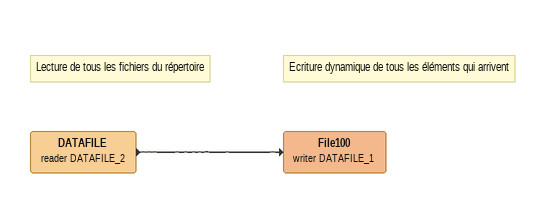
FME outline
Note: Lecture de tous les fichiers du répertoire
DATAFILE (reader DATAFILE_2)
    -> File100 (writer DATAFILE_1)
Note: Ecriture dynamique de tous les éléments qui arrivent
File100 (writer DATAFILE_1)
